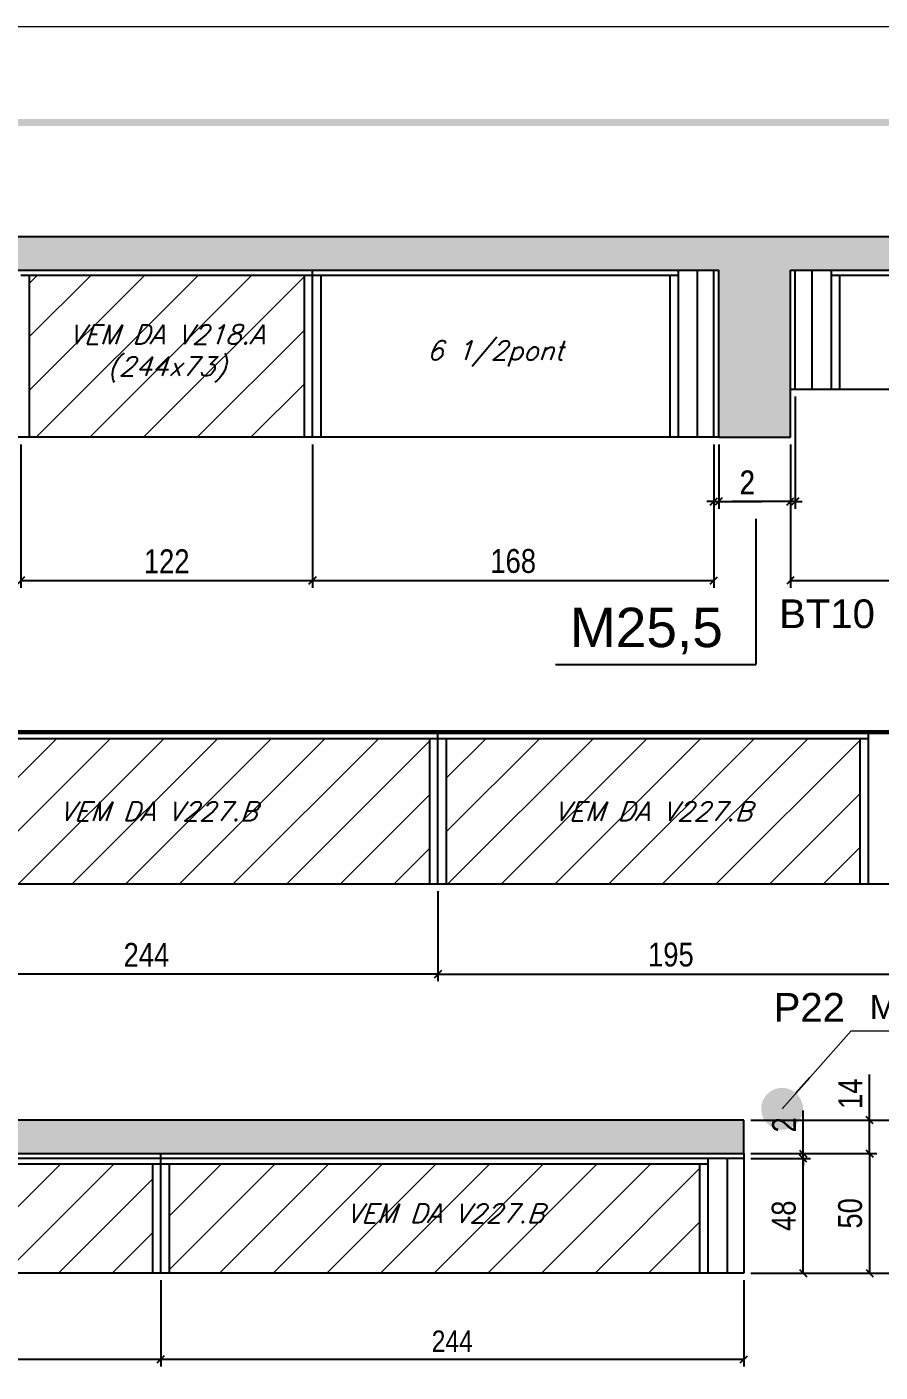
# Model space of a CAD drawing. Extents: x 2603 to 22413, y 1253 to 30260.
# Drawn here: x 18720 to 19077, y 23563 to 24126 of the extents above; entities that cross this region are included whole.
import ezdxf

# ---------------------------------------------------------------- set-up
doc = ezdxf.new("R2010")
doc.units = 0
doc.linetypes.add('DASHED', pattern=[0.75, 0.5, -0.25])
for name, color, linetype in [('5', 5, 'Continuous'), ('COTA', 241, 'Continuous'), ('NOMENCLATURA', 7, 'Continuous'), ('Painéis', 200, 'Continuous'), ('SARR_2.2x7', 40, 'Continuous'), ('SARR_3.5x7', 81, 'Continuous'), ('texto', 7, 'Continuous')]:
    doc.layers.add(name, color=color, linetype=linetype)
for name, color, linetype, lineweight in [('CARIMBO', 255, 'Continuous', 9), ('Folhas', 255, 'Continuous', 9), ('Hachura', 251, 'Continuous', 9), ('SARRAFO DE PRESSAO', 251, 'DASHED', 9)]:
    doc.layers.add(name, color=color, linetype=linetype, lineweight=lineweight)
doc.styles.add('ARIAL', font='arial.ttf')
doc.styles.add('COTA TECNICA', font='techl___.ttf', dxfattribs={"height": 10})
doc.styles.add('COTA TECNICA-50', font='techl___.ttf', dxfattribs={"height": 9})
doc.styles.add('Romans', font='romans.shx')
doc.styles.get("Standard").update_dxf_attribs({"font": 'arial.ttf'})
doc.dimstyles.new('3x', dxfattribs={"dimtxt": 10, "dimasz": 5, "dimexe": 7, "dimexo": 5, "dimgap": 4, "dimtad": 1, "dimdec": 4, "dimlfac": 0.3333333333333333, "dimdsep": 46, "dimtxsty": 'Standard', "dimblk": 'DOT', "dimcen": 0.09, "dimclrd": 1, "dimclre": 1, "dimclrt": 2, "dimadec": 0, "dimazin": 2, "dimtfac": 1, "dimtdec": 4, "dimtmove": 0, "dimatfit": 3, "dimldrblk": 'DOT', "dimfxl": 1, "dimtolj": 1, "dimtzin": 0, "dimlwd": 9, "dimlwe": 9, "dimarcsym": 0})
doc.dimstyles.new('COTA PAINEL-50', dxfattribs={"dimtxt": 9, "dimasz": 3, "dimexe": 3, "dimexo": 3, "dimgap": 3, "dimtad": 1, "dimdec": 1, "dimzin": 12, "dimdsep": 46, "dimtxsty": 'COTA TECNICA-50', "dimblk1": 'OBLIQUE', "dimblk2": 'OBLIQUE', "dimsah": 1, "dimcen": 0.9, "dimclrd": 4, "dimclre": 4, "dimclrt": 240, "dimadec": 1, "dimazin": 3, "dimtfac": 1, "dimtdec": 1, "dimtmove": 0, "dimatfit": 3, "dimfxl": 1, "dimtolj": 1, "dimtzin": 12, "dimarcsym": 0})
doc.dimstyles.new('PAINEL', dxfattribs={"dimtxt": 10, "dimasz": 3, "dimexe": 3, "dimexo": 3, "dimgap": 3, "dimtad": 1, "dimdec": 1, "dimzin": 12, "dimdsep": 46, "dimtxsty": 'COTA TECNICA', "dimblk1": 'OBLIQUE', "dimblk2": 'OBLIQUE', "dimsah": 1, "dimcen": 0.9, "dimclrd": 4, "dimclre": 4, "dimclrt": 240, "dimadec": 1, "dimazin": 3, "dimtfac": 1, "dimtdec": 1, "dimtmove": 0, "dimatfit": 3, "dimfxl": 1, "dimtolj": 1, "dimtzin": 12, "dimarcsym": 0})
pattern_1 = [(45, (0, 0), (-11.22532015133644, 11.22532015133644), [])]

# ---------------------------------------------------------------- blocks, each defined once
blk = doc.blocks.new('9999999999')
at = {"layer": 'Folhas'}
blk.add_lwpolyline([(98138.97835781069, 34190.20511460536), (99623.97835781069, 34190.20511460536), (99623.97835781069, 35240.20511460536), (98138.97835781069, 35240.20511460536)], close=True, dxfattribs=at)
at = {"layer": 'Folhas', "color": 30, "const_width": 3}
blk.add_lwpolyline([(98213.97835781069, 34230.20511460536), (99583.97835781069, 34230.20511460536), (99583.97835781069, 35200.20511460536), (98213.97835781069, 35200.20511460536)], close=True, dxfattribs=at)
blk = doc.blocks.new('_Oblique')
at = {"color": 0, "linetype": 'ByBlock', "lineweight": -2}
blk.add_line((-0.5, -0.5), (0.5, 0.5), dxfattribs=at)
blk = doc.blocks.new('*D988')
at = {"layer": 'COTA', "color": 4, "linetype": 'ByBlock', "lineweight": -2, "transparency": 16777216}
for p, q in [((18717.09267825316, 23951.52937744989), (18717.09267825316, 23891.52976980083)), ((18839.09267825316, 23951.52937744989), (18839.09267825316, 23891.52976980083)), ((18717.09267825316, 23894.52976980083), (18839.09267825316, 23894.52976980083))]:
    blk.add_line(p, q, dxfattribs=at)
at = {"layer": 'Defpoints', "color": 0, "linetype": 'ByBlock', "transparency": 16777216}
for p in [(18717.09267825316, 23954.52937744989), (18839.09267825316, 23954.52937744989), (18839.09267825316, 23894.52976980083)]:
    blk.add_point(p, dxfattribs=at)
at = {"layer": 'COTA', "color": 4, "linetype": 'ByBlock', "lineweight": -2, "transparency": 16777216, "xscale": 3, "yscale": 3, "zscale": 3, "rotation": 180}
blk.add_blockref('_Oblique', (18717.09267825316, 23894.52976980083), dxfattribs=at)
at = {"layer": 'COTA', "color": 4, "linetype": 'ByBlock', "lineweight": -2, "transparency": 16777216, "xscale": 3, "yscale": 3, "zscale": 3}
blk.add_blockref('_Oblique', (18839.09267825316, 23894.52976980083), dxfattribs=at)
at = {"layer": 'COTA', "color": 240, "linetype": 'ByBlock', "transparency": 16777216, "insert": (18778.09267825316, 23902.58824933299), "char_height": 10, "attachment_point": 5, "style": 'COTA TECNICA'}
blk.add_mtext('\\A1;122', dxfattribs=at)
blk = doc.blocks.new('*D989')
at = {"layer": 'COTA', "color": 4, "linetype": 'ByBlock', "lineweight": -2, "transparency": 16777216}
for p, q in [((18839.09267825316, 23951.52937744989), (18839.09267825316, 23891.52976980083)), ((19007.09267825316, 23951.5293774499), (19007.09267825316, 23891.52976980083)), ((18839.09267825316, 23894.52976980083), (19007.09267825316, 23894.52976980083))]:
    blk.add_line(p, q, dxfattribs=at)
at = {"layer": 'Defpoints', "color": 0, "linetype": 'ByBlock', "transparency": 16777216}
for p in [(18839.09267825316, 23954.52937744989), (19007.09267825316, 23954.5293774499), (19007.09267825316, 23894.52976980083)]:
    blk.add_point(p, dxfattribs=at)
at = {"layer": 'COTA', "color": 4, "linetype": 'ByBlock', "lineweight": -2, "transparency": 16777216, "xscale": 3, "yscale": 3, "zscale": 3, "rotation": 180}
blk.add_blockref('_Oblique', (18839.09267825316, 23894.52976980083), dxfattribs=at)
at = {"layer": 'COTA', "color": 4, "linetype": 'ByBlock', "lineweight": -2, "transparency": 16777216, "xscale": 3, "yscale": 3, "zscale": 3}
blk.add_blockref('_Oblique', (19007.09267825316, 23894.52976980083), dxfattribs=at)
at = {"layer": 'COTA', "color": 240, "linetype": 'ByBlock', "transparency": 16777216, "insert": (18923.09267825316, 23902.65403880668), "char_height": 10, "attachment_point": 5, "style": 'COTA TECNICA'}
blk.add_mtext('\\A1;168', dxfattribs=at)
blk = doc.blocks.new('*D990')
at = {"layer": 'COTA', "color": 4, "linetype": 'ByBlock', "lineweight": -2, "transparency": 16777216}
for p, q in [((19007.09267825316, 23951.52937744989), (19007.09267825316, 23924.60519449267)), ((19009.09267825316, 23951.52937744989), (19009.09267825316, 23924.60519449267)), ((19007.09267825316, 23927.60519449267), (19004.09267825316, 23927.60519449267)), ((19007.09267825316, 23927.60519449267), (19009.09267825316, 23927.60519449267)), ((19009.09267825316, 23927.60519449267), (19027.20378936427, 23927.60519449267))]:
    blk.add_line(p, q, dxfattribs=at)
at = {"layer": 'Defpoints', "color": 0, "linetype": 'ByBlock', "transparency": 16777216}
for p in [(19007.09267825316, 23954.52937744989), (19009.09267825316, 23954.52937744989), (19009.09267825316, 23927.60519449267)]:
    blk.add_point(p, dxfattribs=at)
at = {"layer": 'COTA', "color": 4, "linetype": 'ByBlock', "lineweight": -2, "transparency": 16777216, "xscale": 3, "yscale": 3, "zscale": 3}
blk.add_blockref('_Oblique', (19007.09267825316, 23927.60519449267), dxfattribs=at)
at = {"layer": 'COTA', "color": 4, "linetype": 'ByBlock', "lineweight": -2, "transparency": 16777216, "xscale": 3, "yscale": 3, "zscale": 3, "rotation": 180}
blk.add_blockref('_Oblique', (19009.09267825316, 23927.60519449267), dxfattribs=at)
at = {"layer": 'COTA', "color": 240, "linetype": 'ByBlock', "transparency": 16777216, "insert": (19021.14823380872, 23935.60519449267), "char_height": 10, "attachment_point": 5, "style": 'COTA TECNICA'}
blk.add_mtext('\\A1;2', dxfattribs=at)
blk = doc.blocks.new('*D952')
at = {"layer": 'COTA', "color": 4, "linetype": 'ByBlock', "lineweight": -2, "transparency": 16777216}
for p, q in [((19177.59267825316, 23971.52937744989), (19177.59267825316, 23891.52976980083)), ((19039.09267825316, 23951.52937744989), (19039.09267825316, 23891.52976980083)), ((19039.09267825316, 23894.52976980083), (19177.59267825316, 23894.52976980083))]:
    blk.add_line(p, q, dxfattribs=at)
at = {"layer": 'Defpoints', "color": 0, "linetype": 'ByBlock', "transparency": 16777216}
for p in [(19177.59267825316, 23974.52937744989), (19039.09267825316, 23954.52937744989), (19177.59267825316, 23894.52976980083)]:
    blk.add_point(p, dxfattribs=at)
at = {"layer": 'COTA', "color": 4, "linetype": 'ByBlock', "lineweight": -2, "transparency": 16777216, "xscale": 3, "yscale": 3, "zscale": 3, "rotation": 180}
blk.add_blockref('_Oblique', (19039.09267825316, 23894.52976980083), dxfattribs=at)
at = {"layer": 'COTA', "color": 4, "linetype": 'ByBlock', "lineweight": -2, "transparency": 16777216, "xscale": 3, "yscale": 3, "zscale": 3}
blk.add_blockref('_Oblique', (19177.59267825316, 23894.52976980083), dxfattribs=at)
at = {"layer": 'COTA', "color": 240, "linetype": 'ByBlock', "transparency": 16777216, "insert": (19108.34267825316, 23902.770997871), "char_height": 10, "attachment_point": 5, "style": 'COTA TECNICA'}
blk.add_mtext('\\A1;138.5', dxfattribs=at)
blk = doc.blocks.new('*D953')
at = {"layer": 'COTA', "color": 4, "linetype": 'ByBlock', "lineweight": -2, "transparency": 16777216}
for p, q in [((19041.09267825316, 23971.52937744989), (19041.09267825316, 23924.60519449268)), ((19039.09267825316, 23951.52937744989), (19039.09267825316, 23924.60519449268)), ((19039.09267825316, 23927.60519449268), (19014.92601158648, 23927.60519449268)), ((19041.09267825316, 23927.60519449268), (19039.09267825316, 23927.60519449268)), ((19041.09267825316, 23927.60519449268), (19044.09267825316, 23927.60519449268))]:
    blk.add_line(p, q, dxfattribs=at)
at = {"layer": 'Defpoints', "color": 0, "linetype": 'ByBlock', "transparency": 16777216}
for p in [(19041.09267825316, 23974.52937744989), (19039.09267825316, 23954.52937744989), (19039.09267825316, 23927.60519449268)]:
    blk.add_point(p, dxfattribs=at)
at = {"layer": 'COTA', "color": 4, "linetype": 'ByBlock', "lineweight": -2, "transparency": 16777216, "xscale": 3, "yscale": 3, "zscale": 3}
blk.add_blockref('_Oblique', (19039.09267825316, 23927.60519449268), dxfattribs=at)
at = {"layer": 'COTA', "color": 4, "linetype": 'ByBlock', "lineweight": -2, "transparency": 16777216, "xscale": 3, "yscale": 3, "zscale": 3, "rotation": 180}
blk.add_blockref('_Oblique', (19041.09267825316, 23927.60519449268), dxfattribs=at)
at = {"layer": 'COTA', "color": 240, "linetype": 'ByBlock', "transparency": 16777216, "insert": (19020.98156714204, 23935.60519449268), "char_height": 10, "attachment_point": 5, "style": 'COTA TECNICA'}
blk.add_mtext('\\A1;2', dxfattribs=at)
blk = doc.blocks.new('*D958')
at = {"layer": 'COTA', "color": 4, "linetype": 'ByBlock', "lineweight": -2, "transparency": 16777216}
for p, q in [((18891.59267825328, 23764.51952255963), (18891.59267825328, 23726.7600141527)), ((19086.59267825328, 23764.51952255921), (19086.59267825328, 23726.7600141527)), ((18891.59267825328, 23729.7600141527), (19086.59267825328, 23729.7600141527))]:
    blk.add_line(p, q, dxfattribs=at)
at = {"layer": 'Defpoints', "color": 0, "linetype": 'ByBlock', "transparency": 16777216}
for p in [(18891.59267825328, 23767.51952255963), (19086.59267825328, 23767.51952255921), (19086.59267825328, 23729.7600141527)]:
    blk.add_point(p, dxfattribs=at)
at = {"layer": 'COTA', "color": 4, "linetype": 'ByBlock', "lineweight": -2, "transparency": 16777216, "xscale": 3, "yscale": 3, "zscale": 3, "rotation": 180}
blk.add_blockref('_Oblique', (18891.59267825328, 23729.7600141527), dxfattribs=at)
at = {"layer": 'COTA', "color": 4, "linetype": 'ByBlock', "lineweight": -2, "transparency": 16777216, "xscale": 3, "yscale": 3, "zscale": 3}
blk.add_blockref('_Oblique', (19086.59267825328, 23729.7600141527), dxfattribs=at)
at = {"layer": 'COTA', "color": 240, "linetype": 'ByBlock', "transparency": 16777216, "insert": (18989.09267825328, 23737.89890304159), "char_height": 10, "attachment_point": 5, "style": 'COTA TECNICA'}
blk.add_mtext('\\A1;195', dxfattribs=at)
blk = doc.blocks.new('*D959')
at = {"layer": 'COTA', "color": 4, "linetype": 'ByBlock', "lineweight": -2, "transparency": 16777216}
for p, q in [((18647.59267825328, 23764.51952255877), (18647.59267825328, 23726.76001415185)), ((18891.59267825328, 23764.51952255877), (18891.59267825328, 23726.76001415185)), ((18891.59267825328, 23729.76001415185), (18647.59267825328, 23729.76001415185))]:
    blk.add_line(p, q, dxfattribs=at)
at = {"layer": 'Defpoints', "color": 0, "linetype": 'ByBlock', "transparency": 16777216}
for p in [(18647.59267825328, 23767.51952255877), (18891.59267825328, 23767.51952255877), (18647.59267825328, 23729.76001415185)]:
    blk.add_point(p, dxfattribs=at)
at = {"layer": 'COTA', "color": 4, "linetype": 'ByBlock', "lineweight": -2, "transparency": 16777216, "xscale": 3, "yscale": 3, "zscale": 3, "rotation": 180}
blk.add_blockref('_Oblique', (18647.59267825328, 23729.76001415185), dxfattribs=at)
at = {"layer": 'COTA', "color": 4, "linetype": 'ByBlock', "lineweight": -2, "transparency": 16777216, "xscale": 3, "yscale": 3, "zscale": 3}
blk.add_blockref('_Oblique', (18891.59267825328, 23729.76001415185), dxfattribs=at)
at = {"layer": 'COTA', "color": 240, "linetype": 'ByBlock', "transparency": 16777216, "insert": (18769.59267825328, 23737.83311356705), "char_height": 10, "attachment_point": 5, "style": 'COTA TECNICA'}
blk.add_mtext('\\A1;244', dxfattribs=at)
blk = doc.blocks.new('*D133')
at = {"layer": 'COTA', "color": 4, "linetype": 'ByBlock', "lineweight": -2, "transparency": 16777216}
for p, q in [((18531.59267825313, 23601.61308844727), (18531.59267825313, 23565.52512069717)), ((18775.59267825313, 23601.61308844727), (18775.59267825313, 23565.52512069717)), ((18531.59267825313, 23568.52512069717), (18775.59267825313, 23568.52512069717))]:
    blk.add_line(p, q, dxfattribs=at)
at = {"layer": 'Defpoints', "color": 0, "linetype": 'ByBlock', "transparency": 16777216}
for p in [(18531.59267825313, 23604.61308844727), (18775.59267825313, 23604.61308844727), (18775.59267825313, 23568.52512069717)]:
    blk.add_point(p, dxfattribs=at)
at = {"layer": 'COTA', "color": 4, "linetype": 'ByBlock', "lineweight": -2, "transparency": 16777216, "xscale": 3, "yscale": 3, "zscale": 3, "rotation": 180}
blk.add_blockref('_Oblique', (18531.59267825313, 23568.52512069717), dxfattribs=at)
at = {"layer": 'COTA', "color": 4, "linetype": 'ByBlock', "lineweight": -2, "transparency": 16777216, "xscale": 3, "yscale": 3, "zscale": 3}
blk.add_blockref('_Oblique', (18775.59267825313, 23568.52512069717), dxfattribs=at)
at = {"layer": 'COTA', "color": 240, "linetype": 'ByBlock', "transparency": 16777216, "insert": (18653.59267825313, 23576.09091017085), "char_height": 9, "attachment_point": 5, "style": 'COTA TECNICA-50'}
blk.add_mtext('\\A1;244', dxfattribs=at)
blk = doc.blocks.new('*D983')
at = {"layer": 'COTA', "color": 4, "linetype": 'ByBlock', "lineweight": -2, "transparency": 16777216}
for p, q in [((18775.59267825313, 23601.61308844727), (18775.59267825313, 23565.52512069717)), ((19019.59267825313, 23601.61308844727), (19019.59267825313, 23565.52512069717)), ((18775.59267825313, 23568.52512069717), (19019.59267825313, 23568.52512069717))]:
    blk.add_line(p, q, dxfattribs=at)
at = {"layer": 'Defpoints', "color": 0, "linetype": 'ByBlock', "transparency": 16777216}
for p in [(18775.59267825313, 23604.61308844727), (19019.59267825313, 23604.61308844727), (19019.59267825313, 23568.52512069717)]:
    blk.add_point(p, dxfattribs=at)
at = {"layer": 'COTA', "color": 4, "linetype": 'ByBlock', "lineweight": -2, "transparency": 16777216, "xscale": 3, "yscale": 3, "zscale": 3, "rotation": 180}
blk.add_blockref('_Oblique', (18775.59267825313, 23568.52512069717), dxfattribs=at)
at = {"layer": 'COTA', "color": 4, "linetype": 'ByBlock', "lineweight": -2, "transparency": 16777216, "xscale": 3, "yscale": 3, "zscale": 3}
blk.add_blockref('_Oblique', (19019.59267825313, 23568.52512069717), dxfattribs=at)
at = {"layer": 'COTA', "color": 240, "linetype": 'ByBlock', "transparency": 16777216, "insert": (18897.59267825313, 23576.09091017085), "char_height": 9, "attachment_point": 5, "style": 'COTA TECNICA-50'}
blk.add_mtext('\\A1;244', dxfattribs=at)
blk = doc.blocks.new('*D3283')
at = {"layer": 'COTA', "color": 4, "lineweight": -2, "transparency": 16777216}
for p, q in [((19022.59267825314, 23654.61308844728), (19075.24531550479, 23654.61308844728)), ((19072.24531550479, 23654.61308844728), (19072.24531550479, 23604.61308844728)), ((19022.59267825314, 23604.61308844728), (19075.24531550479, 23604.61308844728))]:
    blk.add_line(p, q, dxfattribs=at)
at = {"layer": 'Defpoints', "color": 0, "transparency": 16777216}
for p in [(19019.59267825314, 23654.61308844728), (19019.59267825314, 23604.61308844728), (19072.24531550479, 23604.61308844728)]:
    blk.add_point(p, dxfattribs=at)
at = {"layer": 'COTA', "color": 4, "lineweight": -2, "transparency": 16777216, "xscale": 3, "yscale": 3, "zscale": 3}
for p, rotation in [((19072.24531550479, 23654.61308844728), 90), ((19072.24531550479, 23604.61308844728), 270)]:
    blk.add_blockref('_Oblique', p, dxfattribs=dict(at, rotation=rotation))
at = {"layer": 'COTA', "color": 240, "transparency": 16777216, "insert": (19064.13566638199, 23629.61308844727), "char_height": 10, "attachment_point": 5, "rotation": 90, "style": 'COTA TECNICA'}
blk.add_mtext('\\A1;50', dxfattribs=at)
blk = doc.blocks.new('*D3284')
at = {"layer": 'COTA', "color": 4, "lineweight": -2, "transparency": 16777216}
for p, q in [((19072.24531550481, 23668.61308844727), (19072.24531550481, 23687.7300475116)), ((19022.59267825314, 23668.61308844727), (19075.24531550481, 23668.61308844727)), ((19072.24531550481, 23654.61308844728), (19072.24531550481, 23668.61308844727)), ((19022.59267825314, 23654.61308844728), (19075.24531550481, 23654.61308844728))]:
    blk.add_line(p, q, dxfattribs=at)
at = {"layer": 'Defpoints', "color": 0, "transparency": 16777216}
for p in [(19019.59267825314, 23668.61308844727), (19072.24531550481, 23668.61308844727), (19019.59267825314, 23654.61308844728)]:
    blk.add_point(p, dxfattribs=at)
at = {"layer": 'COTA', "color": 4, "lineweight": -2, "transparency": 16777216, "xscale": 3, "yscale": 3, "zscale": 3}
for p, rotation in [((19072.24531550481, 23668.61308844727), 90), ((19072.24531550481, 23654.61308844728), 270)]:
    blk.add_blockref('_Oblique', p, dxfattribs=dict(at, rotation=rotation))
at = {"layer": 'COTA', "color": 240, "transparency": 16777216, "insert": (19064.1722160896, 23679.67156797943), "char_height": 10, "attachment_point": 5, "rotation": 90, "style": 'COTA TECNICA'}
blk.add_mtext('\\A1;14', dxfattribs=at)
blk = doc.blocks.new('*D3285')
at = {"layer": 'COTA', "color": 4, "lineweight": -2, "transparency": 16777216}
for p, q in [((19022.59267825314, 23668.61308844727), (19100.7831127676, 23668.61308844727)), ((19097.7831127676, 23604.61308844728), (19097.7831127676, 23668.61308844727)), ((19022.59267825314, 23604.61308844728), (19100.7831127676, 23604.61308844728))]:
    blk.add_line(p, q, dxfattribs=at)
at = {"layer": 'Defpoints', "color": 0, "transparency": 16777216}
for p in [(19019.59267825314, 23668.61308844727), (19097.7831127676, 23668.61308844727), (19019.59267825314, 23604.61308844728)]:
    blk.add_point(p, dxfattribs=at)
at = {"layer": 'COTA', "color": 4, "lineweight": -2, "transparency": 16777216, "xscale": 3, "yscale": 3, "zscale": 3}
for p, rotation in [((19097.7831127676, 23668.61308844727), 90), ((19097.7831127676, 23604.61308844728), 270)]:
    blk.add_blockref('_Oblique', p, dxfattribs=dict(at, rotation=rotation))
at = {"layer": 'COTA', "color": 240, "transparency": 16777216, "insert": (19089.68077358632, 23636.61308844727), "char_height": 10, "attachment_point": 5, "rotation": 90, "style": 'COTA TECNICA'}
blk.add_mtext('\\A1;64', dxfattribs=at)
blk = doc.blocks.new('*D3286')
at = {"layer": 'COTA', "color": 4, "lineweight": -2, "transparency": 16777216}
for p, q in [((19022.59267825314, 23652.61308844727), (19047.44637326405, 23652.61308844727)), ((19044.44637326405, 23604.61308844728), (19044.44637326405, 23652.61308844727)), ((19022.59267825314, 23604.61308844728), (19047.44637326405, 23604.61308844728))]:
    blk.add_line(p, q, dxfattribs=at)
at = {"layer": 'Defpoints', "color": 0, "transparency": 16777216}
for p in [(19019.59267825314, 23652.61308844727), (19044.44637326405, 23652.61308844727), (19019.59267825314, 23604.61308844728)]:
    blk.add_point(p, dxfattribs=at)
at = {"layer": 'COTA', "color": 4, "lineweight": -2, "transparency": 16777216, "xscale": 3, "yscale": 3, "zscale": 3}
for p, rotation in [((19044.44637326405, 23652.61308844727), 90), ((19044.44637326405, 23604.61308844728), 270)]:
    blk.add_blockref('_Oblique', p, dxfattribs=dict(at, rotation=rotation))
at = {"layer": 'COTA', "color": 240, "transparency": 16777216, "insert": (19036.35134402429, 23628.61308844727), "char_height": 10, "attachment_point": 5, "rotation": 90, "style": 'COTA TECNICA'}
blk.add_mtext('\\A1;48', dxfattribs=at)
blk = doc.blocks.new('*D3287')
at = {"layer": 'COTA', "color": 4, "lineweight": -2, "transparency": 16777216}
for p, q in [((19044.44637326407, 23654.61308844728), (19044.44637326407, 23672.72419955839)), ((19022.59267825314, 23654.61308844728), (19047.44637326407, 23654.61308844728)), ((19022.59267825314, 23652.61308844727), (19047.44637326407, 23652.61308844727)), ((19044.44637326407, 23652.61308844727), (19044.44637326407, 23654.61308844728)), ((19044.44637326407, 23652.61308844727), (19044.44637326407, 23649.61308844727))]:
    blk.add_line(p, q, dxfattribs=at)
at = {"layer": 'Defpoints', "color": 0, "transparency": 16777216}
for p in [(19019.59267825314, 23654.61308844728), (19019.59267825314, 23652.61308844727), (19044.44637326407, 23654.61308844728)]:
    blk.add_point(p, dxfattribs=at)
at = {"layer": 'COTA', "color": 4, "lineweight": -2, "transparency": 16777216, "xscale": 3, "yscale": 3, "zscale": 3}
for p, rotation in [((19044.44637326407, 23654.61308844728), 270), ((19044.44637326407, 23652.61308844727), 90)]:
    blk.add_blockref('_Oblique', p, dxfattribs=dict(at, rotation=rotation))
at = {"layer": 'COTA', "color": 240, "transparency": 16777216, "insert": (19036.44637326407, 23666.66864400283), "char_height": 10, "attachment_point": 5, "rotation": 90, "style": 'COTA TECNICA'}
blk.add_mtext('\\A1;2', dxfattribs=at)
blk = doc.blocks.new('_Dot')
at = {"color": 0, "linetype": 'ByBlock', "lineweight": -2}
blk.add_line((-0.5, 0), (-1, 0), dxfattribs=at)
at = {"color": 0, "linetype": 'ByBlock', "const_width": 0.5}
blk.add_lwpolyline([(-0.25, 0, 1), (0.25, 0, 1)], format="xyb", close=True, dxfattribs=at)

msp = doc.modelspace()

# ---------------------------------------------------------------- hatches: boundary and pattern name
at = {"layer": 'COTA', "linetype": 'ByBlock'}
h = msp.add_hatch(dxfattribs=at)
h.set_pattern_fill('AR-CONC', color=256, scale=0.03)
h.set_pattern_definition([(49.99999999999999, (-114218.9924185525, -5358.640854883195), (5.46554006988012, -0.4781725661670926), [0.5715, -6.2865]), (355, (-114218.9924185525, -5358.640854883195), (-1.05730264274908, 5.731705357171054), [0.4572, -5.0292175251]), (100.4514447, (-114218.5369583425, -5358.680702488195), (4.408237412710598, 5.253532557365853), [0.4857002639999999, -5.342707337999999]), (46.18420000000001, (-114218.9924185525, -5357.116854883195), (8.132371226763897, -1.261269837981814), [0.85725, -9.429749999999999]), (96.63555760999992, (-114218.3147215525, -5357.221959883195), (7.12212402154509, 7.422783737931645), [0.7285506942, -8.0140682448]), (351.1841511700001, (-114218.9924185525, -5357.116854883195), (7.12212402194931, 7.422783737565979), [0.6857990120999999, -7.5437919576]), (21, (-114218.2304185525, -5357.497854883195), (4.548431738073974, -3.067955945612628), [0.5715, -6.2865]), (326.0000000000001, (-114218.2304185525, -5357.497854883195), (1.854060850429412, 5.525638983669578), [0.4572, -5.029199999999999]), (71.45144499999999, (-114217.8513825745, -5357.753517880195), (6.402492578361485, 2.457683066577157), [0.485700264, -5.342698127999999]), (37.50000000000001, (-114218.9924185525, -5358.640854883195), (0.0926580975177545, 2.536651166194593), [0, -4.96824, 0, -5.1054, 0, -5.04825]), (7.499999999999999, (-114218.9924185525, -5358.640854883195), (2.004589875309172, 3.005417244543585), [0, -2.910839999999999, 0, -4.85394, 0, -1.92405]), (327.5, (-114220.6916785525, -5358.640854883195), (4.067717855006141, -0.1718623197802033), [0, -1.905, 0, -5.9436, 0, -7.886699999999999]), (317.5, (-114221.4536785525, -5358.640854883195), (4.443875441580541, 0.7627947309999908), [0, -2.4765, 0, -3.94716, 0, -5.6007])])
h.paths.add_polyline_path([(19039.09267825316, 24024.52937744989), (19177.59267825316, 24024.52937744989), (19177.59267825316, 24038.52937744989), (18471.09267825316, 24038.52937744989), (18471.09267825316, 24024.52937744989), (19009.09267825316, 24024.52937744989), (19009.09267825316, 23954.52937744989), (19039.09267825316, 23954.52937744989), (19039.09267825316, 23974.52937744989)])
h = msp.add_hatch(dxfattribs=at)
h.set_pattern_fill('AR-CONC', color=256, scale=0.03)
h.set_pattern_definition([(49.99999999999999, (-112700.9353770564, -5428.690999326087), (5.46554006988012, -0.4781725661670926), [0.5715, -6.2865]), (355, (-112700.9353770564, -5428.690999326087), (-1.05730264274908, 5.731705357171054), [0.4572, -5.0292175251]), (100.4514447, (-112700.4799168464, -5428.730846931087), (4.408237412710598, 5.253532557365853), [0.4857002639999999, -5.342707337999999]), (46.18420000000001, (-112700.9353770564, -5427.166999326087), (8.132371226763897, -1.261269837981814), [0.85725, -9.429749999999999]), (96.63555760999992, (-112700.2576800564, -5427.272104326087), (7.12212402154509, 7.422783737931645), [0.7285506942, -8.0140682448]), (351.1841511700001, (-112700.9353770564, -5427.166999326087), (7.12212402194931, 7.422783737565979), [0.6857990120999999, -7.5437919576]), (21, (-112700.1733770564, -5427.547999326087), (4.548431738073974, -3.067955945612628), [0.5715, -6.2865]), (326.0000000000001, (-112700.1733770564, -5427.547999326087), (1.854060850429412, 5.525638983669578), [0.4572, -5.029199999999999]), (71.45144499999999, (-112699.7943410784, -5427.803662323087), (6.402492578361485, 2.457683066577157), [0.485700264, -5.342698127999999]), (37.50000000000001, (-112700.9353770564, -5428.690999326087), (0.0926580975177545, 2.536651166194593), [0, -4.96824, 0, -5.1054, 0, -5.04825]), (7.499999999999999, (-112700.9353770564, -5428.690999326087), (2.004589875309172, 3.005417244543585), [0, -2.910839999999999, 0, -4.85394, 0, -1.92405]), (327.5, (-112702.6346370564, -5428.690999326087), (4.067717855006141, -0.1718623197802033), [0, -1.905, 0, -5.9436, 0, -7.886699999999999]), (317.5, (-112703.3966370564, -5428.690999326087), (4.443875441580541, 0.7627947309999908), [0, -2.4765, 0, -3.94716, 0, -5.6007])])
h.paths.add_polyline_path([(18471.09267825313, 23668.61308844727), (18471.09267825313, 23654.61308844727), (19019.59267825313, 23654.61308844727), (19019.59267825313, 23668.61308844727)])
at = {"layer": 'Hachura', "linetype": 'ByBlock'}
h = msp.add_hatch(dxfattribs=at)
h.set_pattern_fill('ANSI31', color=256, scale=5)
h.set_pattern_definition(pattern_1)
h.paths.add_polyline_path([(18835.59267825319, 23954.5293774499), (18835.59267825319, 24022.3293774499), (18720.59267825316, 24022.32937744989), (18720.59267825316, 23954.5293774499)])
h = msp.add_hatch(dxfattribs=at)
h.set_pattern_fill('ANSI31', color=256, scale=5)
h.set_pattern_definition(pattern_1)
h.paths.add_polyline_path([(18661.09267825313, 23828.3195225592), (18661.09267825313, 23767.51952255921), (18888.09267825314, 23767.51952255921), (18888.09267825313, 23828.31952255878)])
h.paths.add_polyline_path([(19068.09267825316, 23767.51952255921), (19068.09267825319, 23828.3195225592), (18895.09267825313, 23828.31952255878), (18895.09267825316, 23767.51952255921)])
h = msp.add_hatch(dxfattribs=at)
h.set_pattern_fill('ANSI31', color=256, scale=5)
h.set_pattern_definition(pattern_1)
h.paths.add_polyline_path([(18528.09267825316, 23650.41308844727), (18489.59267825314, 23650.41308844727), (18489.59267825316, 23604.61308844727), (18528.09267825316, 23604.61308844727)])
h.paths.add_polyline_path([(18772.09267825316, 23604.61308844728), (18772.09267825316, 23650.41308844727), (18535.09267825313, 23650.41308844727), (18535.09267825313, 23604.61308844727)])
h.paths.add_polyline_path([(19001.0926782531, 23604.61308844727), (19001.09267825313, 23650.41308844728), (18779.09267825313, 23650.41308844727), (18779.09267825316, 23604.61308844727)])

# ---------------------------------------------------------------- linework, layer by layer
at = {"layer": 'COTA', "linetype": 'ByBlock'}
for p, q in [((18471.09267825316, 24038.52937744989), (19177.59267825316, 24038.52937744989)), ((19039.09267825316, 23954.52937744989), (19039.09267825316, 23974.52937744989)), ((19009.09267825316, 23954.52937744989), (19039.09267825316, 23954.52937744989)), ((19019.59267825313, 23668.61308844727), (18471.09267825313, 23668.61308844727)), ((19019.59267825313, 23654.61308844727), (19019.59267825313, 23668.61308844727))]:
    msp.add_line(p, q, dxfattribs=at)
at = {"layer": 'NOMENCLATURA', "linetype": 'Continuous'}
for p in [(19024.68769748462, 23920.37658454086), (18940.75584031368, 23859.45305060482)]:
    msp.add_line(p, (19024.68769748462, 23859.45305060482), dxfattribs=at)
at = {"layer": 'Painéis', "linetype": 'Continuous'}
for p, q in [((18471.09267825316, 24024.52937744989), (19009.09267825316, 24024.52937744989)), ((18839.09267825316, 23954.52937744989), (18839.09267825316, 24024.52937744989)), ((19007.09267825316, 23954.52937744989), (19007.09267825316, 24024.52937744989)), ((19009.09267825316, 23954.52937744989), (19009.09267825316, 24024.52937744989)), ((19039.09267825316, 23974.52937744989), (19039.09267825316, 24024.52937744989)), ((19039.09267825316, 24024.52937744989), (19177.59267825316, 24024.52937744989)), ((19041.09267825316, 23974.52937744989), (19041.09267825316, 24024.52937744989)), ((19177.59267825316, 23974.5293774499), (19039.09267825316, 23974.52937744989)), ((19009.09267825316, 23954.5293774499), (18471.09267825316, 23954.5293774499)), ((19086.59267825313, 23831.51952255921), (18657.5926782531, 23831.51952255921)), ((18891.59267825328, 23767.51952255877), (18891.59267825313, 23831.51952255877)), ((18471.09267825313, 23767.51952255921), (19086.59267825328, 23767.51952255921)), ((18471.09267825313, 23654.61308844727), (19019.59267825313, 23654.61308844727)), ((18775.59267825313, 23604.61308844727), (18775.59267825313, 23654.61308844727)), ((19019.59267825313, 23654.61308844727), (19019.59267825313, 23604.61308844727)), ((19019.59267825313, 23604.61308844727), (18471.09267825313, 23604.61308844727))]:
    msp.add_line(p, q, dxfattribs=at)
for points in [[(19086.59267825313, 23830.51952255921), (18657.5926782531, 23830.51952255921), (18657.5926782531, 23831.51952255921), (19086.59267825313, 23831.51952255921)], [(18471.09267825313, 23654.61308844727), (19019.59267825313, 23654.61308844727), (19019.59267825313, 23652.61308844727), (18471.09267825313, 23652.61308844727)]]:
    msp.add_lwpolyline(points, close=True, dxfattribs=at)
at = {"layer": 'SARR_2.2x7', "linetype": 'Continuous'}
for p, q in [((19000.09267825319, 24024.52937744989), (19000.09267825316, 23954.52937744989)), ((19048.09267825313, 24024.52937744989), (19048.09267825316, 23974.52937744989)), ((18717.09267825316, 24022.32937744989), (18839.09267825316, 24022.3293774499)), ((18839.09267825316, 24022.3293774499), (18992.09267825316, 24022.3293774499)), ((19056.09267825316, 24022.32937744989), (19162.59267825316, 24022.3293774499)), ((18891.59267825313, 23828.31952255877), (18657.5926782531, 23828.31952255921)), ((19071.59267825319, 23828.31952255921), (18891.59267825313, 23828.31952255877)), ((19012.59267825316, 23652.61308844727), (19012.59267825313, 23604.61308844727)), ((18531.59267825313, 23650.41308844727), (18775.59267825313, 23650.41308844727)), ((18775.59267825313, 23650.41308844727), (19004.59267825313, 23650.41308844728))]:
    msp.add_line(p, q, dxfattribs=at)
at = {"layer": 'SARR_3.5x7'}
for p, q in [((18992.09267825316, 24024.52937744989), (18992.09267825313, 23954.52937744989)), ((19056.09267825316, 24024.52937744989), (19056.09267825319, 23974.52937744989)), ((18720.59267825316, 24022.3293774499), (18720.59267825316, 23954.52937744989)), ((18835.59267825319, 24022.32937744988), (18835.59267825319, 23954.52937744989)), ((18842.59267825316, 24022.32937744989), (18842.59267825316, 23954.52937744989)), ((18988.59267825316, 24022.3293774499), (18988.59267825313, 23954.52937744989)), ((19059.59267825316, 24022.3293774499), (19059.59267825319, 23974.52937744989)), ((18888.09267825313, 23828.31952255877), (18888.09267825313, 23767.51952255877)), ((18895.09267825313, 23828.31952255877), (18895.09267825316, 23767.51952255877)), ((19068.09267825319, 23828.31952255922), (19068.09267825316, 23767.51952255921)), ((19071.59267825319, 23830.51952255922), (19071.59267825316, 23767.51952255921)), ((19004.59267825313, 23652.61308844727), (19004.5926782531, 23604.61308844727)), ((18772.09267825316, 23650.41308844727), (18772.09267825316, 23604.61308844727)), ((18779.09267825313, 23650.41308844728), (18779.09267825316, 23604.61308844727)), ((19001.09267825313, 23650.41308844728), (19001.0926782531, 23604.61308844727))]:
    msp.add_line(p, q, dxfattribs=at)

# ---------------------------------------------------------------- block references
at = {"layer": 'SARRAFO DE PRESSAO', "color": 6, "linetype": 'ByBlock'}
msp.add_blockref('9999999999', (-80216.09863348237, -11113.90604720699), dxfattribs=at)

# ---------------------------------------------------------------- texts
at = {"layer": '5', "linetype": 'Continuous'}
for s, rotation, p in [('BT10', 359.9999644975238, (19034.38987677472, 23874.63164195397)), ('P22', 3.550247623884672e-05, (19032.09523477487, 23709.86185939597))]:
    msp.add_text(s, height=12, rotation=rotation, dxfattribs=at).set_placement(p)
at = {"layer": 'CARIMBO', "style": 'ARIAL'}
msp.add_text('MOSCA', height=10, dxfattribs=at).set_placement((19072.26773673582, 23710.98683824429))
at = {"layer": 'NOMENCLATURA', "linetype": 'Continuous'}
msp.add_text('M25,5', height=16.49999175001634, dxfattribs=at).set_placement((18946.79046576441, 23866.65010060673))
at = {"layer": 'texto', "color": 2, "char_height": 8, "attachment_point": 5, "style": 'Romans'}
for s, insert in [('{\\Q19;\\C256;VEM DA V218.A\\P(244x73)}', (18778.09267825316, 23989.52937744995)), ('{\\Q19;\\C256;6 1/2pont}', (18915.59267825316, 23989.52937744992)), ('{\\Q19;\\C256;VEM DA V227.B}', (18774.59267825311, 23797.91952255878)), ('{\\Q19;\\C256;VEM DA V227.B}', (18981.59267825316, 23797.91952255877)), ('{\\Q19;\\C256;VEM DA V227.B}', (18894.59267825319, 23629.61308844727))]:
    msp.add_mtext(s, dxfattribs=dict(at, insert=insert))

# ---------------------------------------------------------------- dimensions: what is measured, and where the dimension line sits
at = {"layer": 'COTA', "linetype": 'ByBlock'}
dim = msp.add_linear_dim(base=(19039.09267825316, 23927.60519449268), p1=(19041.09267825316, 23974.52937744989), p2=(19039.09267825316, 23954.52937744989), dimstyle='PAINEL', dxfattribs=at)
dim.commit()
dim.dimension.update_dxf_attribs({"geometry": '*D953', "text_midpoint": (19020.98156714204, 23927.60519449268), "dimtype": 160})
for base, p1, p2, picture, middle in [((19177.59267825316, 23894.52976980083), (19039.09267825316, 23954.52937744989), (19177.59267825316, 23974.52937744989), '*D952', (19108.34267825316, 23902.770997871)), ((18839.09267825316, 23894.52976980083), (18717.09267825316, 23954.52937744989), (18839.09267825316, 23954.52937744989), '*D988', (18778.09267825316, 23902.58824933299)), ((19009.09267825316, 23927.60519449267), (19007.09267825316, 23954.52937744989), (19009.09267825316, 23954.52937744989), '*D990', (19021.14823380872, 23935.60519449267)), ((19086.59267825328, 23729.7600141527), (18891.59267825328, 23767.51952255963), (19086.59267825328, 23767.51952255921), '*D958', (18989.09267825328, 23737.89890304159))]:
    dim = msp.add_linear_dim(base=base, p1=p1, p2=p2, dimstyle='PAINEL', dxfattribs=at)
    dim.commit()
    dim.dimension.update_dxf_attribs({"geometry": picture, "text_midpoint": middle})
dim = msp.add_linear_dim(base=(19007.09267825316, 23894.52976980083), p1=(18839.09267825316, 23954.52937744989), p2=(19007.09267825316, 23954.5293774499), dimstyle='PAINEL', override={"dimtmove": 1}, dxfattribs=at)
dim.commit()
dim.dimension.update_dxf_attribs({"geometry": '*D989', "text_midpoint": (18923.09267825316, 23902.65403880668)})
dim = msp.add_linear_dim(base=(18647.59267825328, 23729.76001415185), p1=(18891.59267825328, 23767.51952255877), p2=(18647.59267825328, 23767.51952255877), angle=180, dimstyle='PAINEL', dxfattribs=at)
dim.commit()
dim.dimension.update_dxf_attribs({"geometry": '*D959', "text_midpoint": (18769.59267825328, 23737.83311356705)})
at = {"layer": 'COTA'}
for base, p1, p2, picture, middle in [((19072.24531550481, 23668.61308844727), (19019.59267825313, 23654.61308844727), (19019.59267825313, 23668.61308844727), '*D3284', (19064.1722160896, 23679.67156797943)), ((19044.44637326407, 23654.61308844728), (19019.59267825313, 23652.61308844727), (19019.59267825313, 23654.61308844727), '*D3287', (19036.44637326407, 23666.66864400283)), ((19072.24531550479, 23604.61308844728), (19019.59267825313, 23654.61308844727), (19019.59267825313, 23604.61308844727), '*D3283', (19064.13566638199, 23629.61308844727)), ((19044.44637326405, 23652.61308844727), (19019.59267825313, 23604.61308844727), (19019.59267825313, 23652.61308844727), '*D3286', (19036.35134402429, 23628.61308844727))]:
    dim = msp.add_linear_dim(base=base, p1=p1, p2=p2, angle=90, dimstyle='PAINEL', dxfattribs=at)
    dim.commit()
    dim.dimension.update_dxf_attribs({"geometry": picture, "text_midpoint": middle})
dim = msp.add_linear_dim(base=(19097.7831127676, 23668.61308844727), p1=(19019.59267825313, 23604.61308844727), p2=(19019.59267825313, 23668.61308844727), angle=90, dimstyle='PAINEL', dxfattribs=at)
dim.commit()
dim.dimension.update_dxf_attribs({"geometry": '*D3285', "text_midpoint": (19097.7831127676, 23636.61308844727), "dimtype": 160})
at = {"layer": 'COTA', "linetype": 'ByBlock'}
for base, p1, p2, angle, picture, middle in [((18775.59267825313, 23568.52512069717), (18531.59267825313, 23604.61308844727), (18775.59267825313, 23604.61308844727), 180, '*D133', (18653.59267825313, 23576.09091017085)), ((19019.59267825313, 23568.52512069717), (18775.59267825313, 23604.61308844727), (19019.59267825313, 23604.61308844727), 7.016709298534877e-15, '*D983', (18897.59267825313, 23576.09091017085))]:
    dim = msp.add_linear_dim(base=base, p1=p1, p2=p2, angle=angle, dimstyle='COTA PAINEL-50', override={"dimarcsym": 1}, dxfattribs=at)
    dim.commit()
    dim.dimension.update_dxf_attribs({"geometry": picture, "text_midpoint": middle})

# ---------------------------------------------------------------- leaders
at = {"layer": 'Hachura'}
msp.add_leader([(19035.6340777638, 23673.38964248771), (19064.48441801125, 23705.98683824429), (19124.55286634019, 23705.98683824429)], dimstyle='3x', override={"dimasz": 17.5, "dimgap": 4, "dimtad": 0}, dxfattribs=at)

doc.saveas('drawing.dxf')
